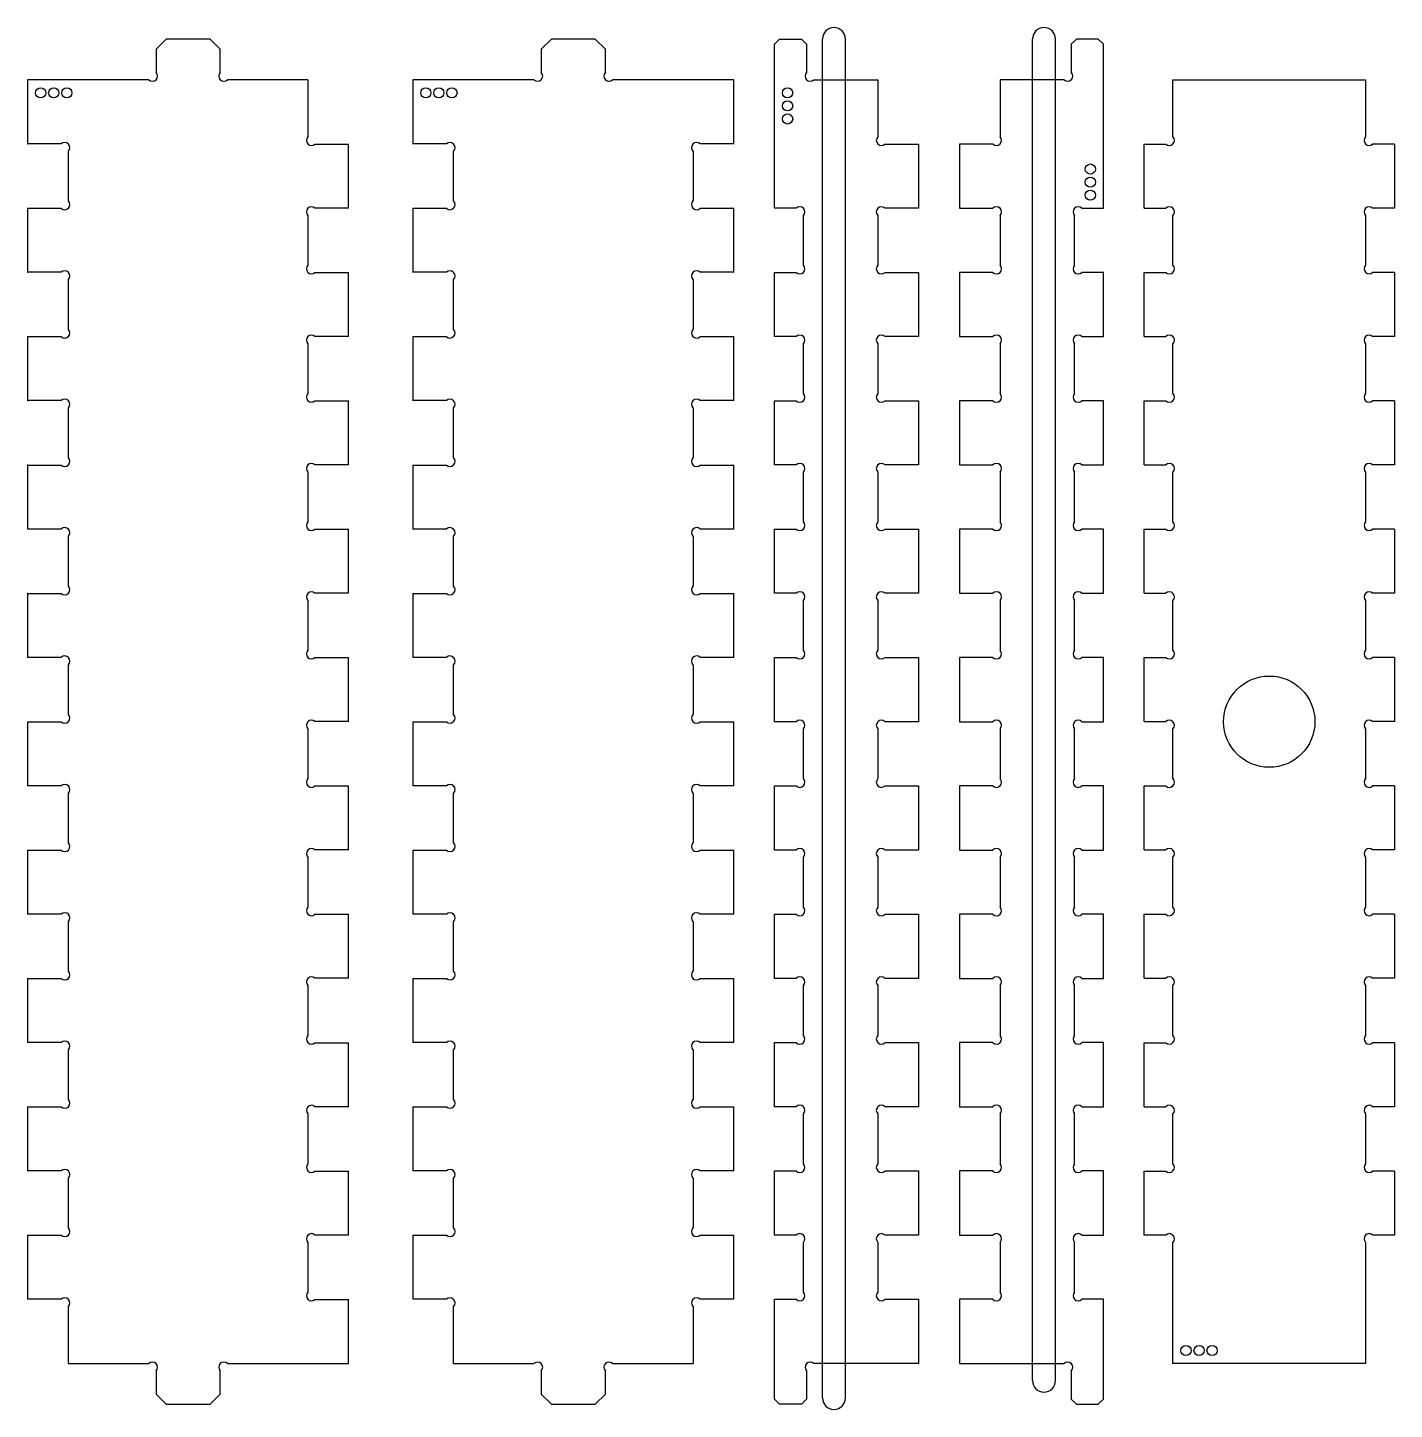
# Model space of a CAD drawing. Header units: inches. Extents: x 3.8 to 27, y 0.2 to 46.7.
# Drawn here: x 15.91 to 24.29, y 38.18 to 46.65 of the extents above; entities that cross this region are included whole.
import ezdxf

# ---------------------------------------------------------------- set-up
doc = ezdxf.new("R2010")
doc.units = ezdxf.units.IN
doc.header["$MEASUREMENT"] = 0

msp = doc.modelspace()

# ---------------------------------------------------------------- linework, layer by layer
at = {"color": 7, "linetype": 'Continuous', "lineweight": 25}
for p, q in [((16.7592, 46.5831), (16.6967, 46.5206)), ((17.0279, 46.5831), (16.7592, 46.5831)), ((17.0904, 46.5206), (17.0279, 46.5831)), ((19.1214, 46.5831), (19.0589, 46.5206)), ((19.3901, 46.5831), (19.1214, 46.5831)), ((19.4527, 46.5206), (19.3901, 46.5831)), ((20.5213, 46.5831), (20.4901, 46.5519)), ((20.4901, 45.5457), (20.4901, 46.5519)), ((20.5213, 46.5831), (20.6557, 46.5831)), ((20.6869, 46.5519), (20.6557, 46.5831)), ((20.6869, 46.5519), (20.6869, 46.3773)), ((22.3411, 46.5831), (22.3099, 46.5519)), ((22.3099, 46.5519), (22.3099, 46.3773)), ((22.4755, 46.5831), (22.3411, 46.5831)), ((22.5067, 46.5519), (22.4755, 46.5831)), ((22.5067, 45.5457), (22.5067, 46.5519)), ((16.6967, 46.5206), (16.6967, 46.3773)), ((17.0904, 46.3773), (17.0904, 46.5206)), ((19.0589, 46.5206), (19.0589, 46.3773)), ((19.4527, 46.3773), (19.4527, 46.5206)), ((15.9093, 46.3331), (15.9093, 45.9394)), ((16.6526, 46.3331), (15.9093, 46.3331)), ((17.6278, 46.3331), (17.1346, 46.3331)), ((17.6278, 46.3331), (17.6278, 45.9836)), ((18.2715, 46.3331), (18.2715, 45.9394)), ((19.0148, 46.3331), (18.2715, 46.3331)), ((20.2401, 46.3331), (19.4968, 46.3331)), ((20.2401, 45.9394), (20.2401, 46.3331)), ((20.7311, 46.3331), (21.1234, 46.3331)), ((21.1234, 46.3331), (21.1234, 45.9836)), ((21.8734, 46.3331), (21.8734, 45.9836)), ((22.2657, 46.3331), (21.8734, 46.3331)), ((22.9335, 46.3331), (24.1146, 46.3331)), ((22.9335, 45.9836), (22.9335, 46.3331)), ((24.1146, 46.3331), (24.1146, 45.9836)), ((15.9099, 45.9394), (15.9093, 45.9394)), ((16.1157, 45.9399), (15.9099, 45.9399)), ((15.9099, 45.9399), (15.9099, 45.9394)), ((17.6715, 45.9389), (17.8773, 45.9389)), ((17.8773, 45.9394), (17.8778, 45.9394)), ((17.8773, 45.9389), (17.8773, 45.9394)), ((17.8778, 45.5457), (17.8778, 45.9394)), ((18.2721, 45.9394), (18.2715, 45.9394)), ((18.2721, 45.9399), (18.2721, 45.9394)), ((18.4779, 45.9399), (18.2721, 45.9399)), ((20.2395, 45.9399), (20.0337, 45.9399)), ((20.2395, 45.9394), (20.2395, 45.9399)), ((20.2401, 45.9394), (20.2395, 45.9394)), ((21.1676, 45.9394), (21.3734, 45.9394)), ((21.3734, 45.9394), (21.3734, 45.5457)), ((21.6234, 45.9394), (21.6234, 45.5457)), ((21.8292, 45.9394), (21.6234, 45.9394)), ((22.7567, 45.5462), (22.7567, 45.9389)), ((22.7567, 45.9389), (22.8898, 45.9389)), ((24.2914, 45.9389), (24.1583, 45.9389)), ((24.2914, 45.9389), (24.2914, 45.5462)), ((16.1593, 45.5899), (16.1593, 45.8953)), ((18.5215, 45.5899), (18.5215, 45.8953)), ((19.9901, 45.8953), (19.9901, 45.5899)), ((15.9093, 45.5457), (15.9093, 45.152)), ((15.9093, 45.5457), (15.9099, 45.5457)), ((15.9099, 45.5457), (15.9099, 45.5452)), ((15.9099, 45.5452), (16.1157, 45.5452)), ((17.8773, 45.5462), (17.6715, 45.5462)), ((17.8773, 45.5457), (17.8773, 45.5462)), ((17.8778, 45.5457), (17.8773, 45.5457)), ((18.2715, 45.5457), (18.2715, 45.152)), ((18.2715, 45.5457), (18.2721, 45.5457)), ((18.2721, 45.5457), (18.2721, 45.5452)), ((18.2721, 45.5452), (18.4779, 45.5452)), ((20.0337, 45.5452), (20.2395, 45.5452)), ((20.2395, 45.5457), (20.2401, 45.5457)), ((20.2395, 45.5452), (20.2395, 45.5457)), ((20.2401, 45.152), (20.2401, 45.5457)), ((20.6226, 45.5457), (20.4901, 45.5457)), ((21.3734, 45.5457), (21.1676, 45.5457)), ((21.6234, 45.5457), (21.8292, 45.5457)), ((22.3741, 45.5457), (22.5067, 45.5457)), ((22.7567, 45.5462), (22.8898, 45.5462)), ((24.2914, 45.5462), (24.1583, 45.5462)), ((17.6278, 45.5015), (17.6278, 45.1962)), ((20.6668, 45.1962), (20.6668, 45.5016)), ((21.1234, 45.5016), (21.1234, 45.1962)), ((21.8734, 45.5016), (21.8734, 45.1962)), ((22.33, 45.1962), (22.33, 45.5016)), ((22.9335, 45.1962), (22.9335, 45.5016)), ((24.1146, 45.5016), (24.1146, 45.1962)), ((15.9099, 45.152), (15.9093, 45.152)), ((16.1157, 45.1525), (15.9099, 45.1525)), ((15.9099, 45.1525), (15.9099, 45.152)), ((16.1593, 44.8025), (16.1593, 45.1078)), ((17.6715, 45.1515), (17.8773, 45.1515)), ((17.8773, 45.1515), (17.8773, 45.152)), ((17.8773, 45.152), (17.8778, 45.152)), ((17.8778, 44.7583), (17.8778, 45.152)), ((18.2721, 45.152), (18.2715, 45.152)), ((18.2721, 45.1525), (18.2721, 45.152)), ((18.4779, 45.1525), (18.2721, 45.1525)), ((18.5215, 44.8025), (18.5215, 45.1078)), ((19.9901, 45.1078), (19.9901, 44.8025)), ((20.2395, 45.1525), (20.0337, 45.1525)), ((20.2395, 45.152), (20.2395, 45.1525)), ((20.2401, 45.152), (20.2395, 45.152)), ((20.4901, 45.152), (20.6226, 45.152)), ((20.4901, 44.7583), (20.4901, 45.152)), ((21.1676, 45.152), (21.3734, 45.152)), ((21.3734, 45.152), (21.3734, 44.7583)), ((21.6234, 45.152), (21.6234, 44.7583)), ((21.8292, 45.152), (21.6234, 45.152)), ((22.5067, 45.152), (22.3741, 45.152)), ((22.5067, 44.7583), (22.5067, 45.152)), ((22.7567, 44.7588), (22.7567, 45.1515)), ((22.7567, 45.1515), (22.8898, 45.1515)), ((24.2914, 45.1515), (24.1583, 45.1515)), ((24.2914, 45.1515), (24.2914, 44.7588)), ((15.9093, 44.7583), (15.9099, 44.7583)), ((15.9093, 44.7583), (15.9093, 44.3646)), ((15.9099, 44.7583), (15.9099, 44.7578)), ((15.9099, 44.7578), (16.1157, 44.7578)), ((17.8773, 44.7588), (17.6715, 44.7588)), ((17.8773, 44.7583), (17.8773, 44.7588)), ((17.8778, 44.7583), (17.8773, 44.7583)), ((18.2715, 44.7583), (18.2721, 44.7583)), ((18.2715, 44.7583), (18.2715, 44.3646)), ((18.2721, 44.7583), (18.2721, 44.7578)), ((18.2721, 44.7578), (18.4779, 44.7578)), ((20.0337, 44.7578), (20.2395, 44.7578)), ((20.2395, 44.7583), (20.2401, 44.7583)), ((20.2395, 44.7578), (20.2395, 44.7583)), ((20.2401, 44.3646), (20.2401, 44.7583)), ((20.6226, 44.7583), (20.4901, 44.7583)), ((21.3734, 44.7583), (21.1676, 44.7583)), ((21.6234, 44.7583), (21.8292, 44.7583)), ((22.3741, 44.7583), (22.5067, 44.7583)), ((22.7567, 44.7588), (22.8898, 44.7588)), ((24.2914, 44.7588), (24.1583, 44.7588)), ((17.6278, 44.7141), (17.6278, 44.4088)), ((20.6668, 44.4088), (20.6668, 44.7141)), ((21.1234, 44.7141), (21.1234, 44.4088)), ((21.8734, 44.7141), (21.8734, 44.4088)), ((22.33, 44.4088), (22.33, 44.7141)), ((22.9335, 44.4088), (22.9335, 44.7141)), ((24.1146, 44.7141), (24.1146, 44.4088)), ((15.9099, 44.3646), (15.9093, 44.3646)), ((16.1157, 44.3651), (15.9099, 44.3651)), ((15.9099, 44.3651), (15.9099, 44.3646)), ((17.6715, 44.3641), (17.8773, 44.3641)), ((17.8773, 44.3646), (17.8778, 44.3646)), ((17.8773, 44.3641), (17.8773, 44.3646)), ((17.8778, 43.9709), (17.8778, 44.3646)), ((18.2721, 44.3646), (18.2715, 44.3646)), ((18.4779, 44.3651), (18.2721, 44.3651)), ((18.2721, 44.3651), (18.2721, 44.3646)), ((20.2395, 44.3651), (20.0337, 44.3651)), ((20.2395, 44.3646), (20.2395, 44.3651)), ((20.2401, 44.3646), (20.2395, 44.3646)), ((20.4901, 44.3646), (20.6226, 44.3646)), ((20.4901, 43.9709), (20.4901, 44.3646)), ((21.1676, 44.3646), (21.3734, 44.3646)), ((21.3734, 44.3646), (21.3734, 43.9709)), ((21.6234, 44.3646), (21.6234, 43.9709)), ((21.8292, 44.3646), (21.6234, 44.3646)), ((22.5067, 44.3646), (22.3741, 44.3646)), ((22.5067, 43.9709), (22.5067, 44.3646)), ((22.7567, 43.9714), (22.7567, 44.3641)), ((22.7567, 44.3641), (22.8898, 44.3641)), ((24.2914, 44.3641), (24.1583, 44.3641)), ((24.2914, 44.3641), (24.2914, 43.9714)), ((16.1593, 44.0151), (16.1593, 44.3204)), ((18.5215, 44.0151), (18.5215, 44.3204)), ((19.9901, 44.3204), (19.9901, 44.0151)), ((15.9093, 43.9709), (15.9093, 43.5772)), ((15.9093, 43.9709), (15.9099, 43.9709)), ((15.9099, 43.9709), (15.9099, 43.9704)), ((15.9099, 43.9704), (16.1157, 43.9704)), ((17.6278, 43.9267), (17.6278, 43.6214)), ((17.8773, 43.9714), (17.6715, 43.9714)), ((17.8773, 43.9709), (17.8773, 43.9714)), ((17.8778, 43.9709), (17.8773, 43.9709)), ((18.2715, 43.9709), (18.2715, 43.5772)), ((18.2715, 43.9709), (18.2721, 43.9709)), ((18.2721, 43.9709), (18.2721, 43.9704)), ((18.2721, 43.9704), (18.4779, 43.9704)), ((20.0337, 43.9704), (20.2395, 43.9704)), ((20.2395, 43.9709), (20.2401, 43.9709)), ((20.2395, 43.9704), (20.2395, 43.9709)), ((20.2401, 43.5772), (20.2401, 43.9709)), ((20.6226, 43.9709), (20.4901, 43.9709)), ((20.6668, 43.6214), (20.6668, 43.9267)), ((21.1234, 43.9267), (21.1234, 43.6214)), ((21.3734, 43.9709), (21.1676, 43.9709)), ((21.6234, 43.9709), (21.8292, 43.9709)), ((21.8734, 43.9267), (21.8734, 43.6214)), ((22.33, 43.6214), (22.33, 43.9267)), ((22.3741, 43.9709), (22.5067, 43.9709)), ((22.7567, 43.9714), (22.8898, 43.9714)), ((22.9335, 43.6214), (22.9335, 43.9267)), ((24.1146, 43.9267), (24.1146, 43.6214)), ((24.2914, 43.9714), (24.1583, 43.9714)), ((15.9099, 43.5772), (15.9093, 43.5772)), ((16.1157, 43.5777), (15.9099, 43.5777)), ((15.9099, 43.5777), (15.9099, 43.5772)), ((17.6715, 43.5767), (17.8773, 43.5767)), ((17.8773, 43.5767), (17.8773, 43.5772)), ((17.8773, 43.5772), (17.8778, 43.5772)), ((17.8778, 43.1835), (17.8778, 43.5772)), ((18.2721, 43.5772), (18.2715, 43.5772)), ((18.4779, 43.5777), (18.2721, 43.5777)), ((18.2721, 43.5777), (18.2721, 43.5772)), ((20.2395, 43.5777), (20.0337, 43.5777)), ((20.2395, 43.5772), (20.2395, 43.5777)), ((20.2401, 43.5772), (20.2395, 43.5772)), ((20.4901, 43.5772), (20.6226, 43.5772)), ((20.4901, 43.1835), (20.4901, 43.5772)), ((21.1676, 43.5772), (21.3734, 43.5772)), ((21.3734, 43.5772), (21.3734, 43.1835)), ((21.8292, 43.5772), (21.6234, 43.5772)), ((21.6234, 43.5772), (21.6234, 43.1835)), ((22.5067, 43.5772), (22.3741, 43.5772)), ((22.5067, 43.1835), (22.5067, 43.5772)), ((22.7567, 43.184), (22.7567, 43.5767)), ((22.7567, 43.5767), (22.8898, 43.5767)), ((24.2914, 43.5767), (24.1583, 43.5767)), ((24.2914, 43.5767), (24.2914, 43.184)), ((16.1593, 43.2277), (16.1593, 43.533)), ((18.5215, 43.2277), (18.5215, 43.533)), ((19.9901, 43.533), (19.9901, 43.2277)), ((15.9093, 43.1835), (15.9093, 42.7898)), ((15.9093, 43.1835), (15.9099, 43.1835)), ((15.9099, 43.1835), (15.9099, 43.183)), ((15.9099, 43.183), (16.1157, 43.183)), ((17.8773, 43.184), (17.6715, 43.184)), ((17.8773, 43.1835), (17.8773, 43.184)), ((17.8778, 43.1835), (17.8773, 43.1835)), ((18.2715, 43.1835), (18.2715, 42.7898)), ((18.2715, 43.1835), (18.2721, 43.1835)), ((18.2721, 43.1835), (18.2721, 43.183)), ((18.2721, 43.183), (18.4779, 43.183)), ((20.0337, 43.183), (20.2395, 43.183)), ((20.2395, 43.1835), (20.2401, 43.1835)), ((20.2395, 43.183), (20.2395, 43.1835)), ((20.2401, 42.7898), (20.2401, 43.1835)), ((20.6226, 43.1835), (20.4901, 43.1835)), ((21.3734, 43.1835), (21.1676, 43.1835)), ((21.6234, 43.1835), (21.8292, 43.1835)), ((22.3741, 43.1835), (22.5067, 43.1835)), ((22.7567, 43.184), (22.8898, 43.184)), ((24.2914, 43.184), (24.1583, 43.184)), ((17.6278, 43.1393), (17.6278, 42.834)), ((20.6668, 42.834), (20.6668, 43.1393)), ((21.1234, 43.1393), (21.1234, 42.834)), ((21.8734, 43.1393), (21.8734, 42.834)), ((22.33, 42.834), (22.33, 43.1393)), ((22.9335, 42.834), (22.9335, 43.1393)), ((24.1146, 43.1393), (24.1146, 42.834)), ((15.9099, 42.7898), (15.9093, 42.7898)), ((16.1157, 42.7903), (15.9099, 42.7903)), ((15.9099, 42.7903), (15.9099, 42.7898)), ((16.1593, 42.4403), (16.1593, 42.7456)), ((17.6715, 42.7893), (17.8773, 42.7893)), ((17.8773, 42.7893), (17.8773, 42.7898)), ((17.8773, 42.7898), (17.8778, 42.7898)), ((17.8778, 42.3961), (17.8778, 42.7898)), ((18.2721, 42.7898), (18.2715, 42.7898)), ((18.2721, 42.7903), (18.2721, 42.7898)), ((18.4779, 42.7903), (18.2721, 42.7903)), ((18.5215, 42.4403), (18.5215, 42.7456)), ((19.9901, 42.7456), (19.9901, 42.4403)), ((20.2395, 42.7903), (20.0337, 42.7903)), ((20.2395, 42.7898), (20.2395, 42.7903)), ((20.2401, 42.7898), (20.2395, 42.7898)), ((20.4901, 42.3961), (20.4901, 42.7898)), ((20.4901, 42.7898), (20.6226, 42.7898)), ((21.1676, 42.7898), (21.3734, 42.7898)), ((21.3734, 42.7898), (21.3734, 42.3961)), ((21.6234, 42.7898), (21.6234, 42.3961)), ((21.8292, 42.7898), (21.6234, 42.7898)), ((22.5067, 42.7898), (22.3741, 42.7898)), ((22.5067, 42.3961), (22.5067, 42.7898)), ((22.7567, 42.3966), (22.7567, 42.7893)), ((22.7567, 42.7893), (22.8898, 42.7893)), ((24.2914, 42.7893), (24.1583, 42.7893)), ((24.2914, 42.7893), (24.2914, 42.3966)), ((15.9093, 42.3961), (15.9099, 42.3961)), ((15.9093, 42.3961), (15.9093, 42.0024)), ((15.9099, 42.3961), (15.9099, 42.3956)), ((15.9099, 42.3956), (16.1157, 42.3956)), ((17.8773, 42.3966), (17.6715, 42.3966)), ((17.8773, 42.3961), (17.8773, 42.3966)), ((17.8778, 42.3961), (17.8773, 42.3961)), ((18.2715, 42.3961), (18.2721, 42.3961)), ((18.2715, 42.3961), (18.2715, 42.0024)), ((18.2721, 42.3961), (18.2721, 42.3956)), ((18.2721, 42.3956), (18.4779, 42.3956)), ((20.0337, 42.3956), (20.2395, 42.3956)), ((20.2395, 42.3961), (20.2401, 42.3961)), ((20.2395, 42.3956), (20.2395, 42.3961)), ((20.2401, 42.0024), (20.2401, 42.3961)), ((20.6226, 42.3961), (20.4901, 42.3961)), ((21.3734, 42.3961), (21.1676, 42.3961)), ((21.6234, 42.3961), (21.8292, 42.3961)), ((22.3741, 42.3961), (22.5067, 42.3961)), ((22.7567, 42.3966), (22.8898, 42.3966)), ((24.2914, 42.3966), (24.1583, 42.3966)), ((17.6278, 42.3519), (17.6278, 42.0466)), ((20.6668, 42.0466), (20.6668, 42.3519)), ((21.1234, 42.3519), (21.1234, 42.0466)), ((21.8734, 42.3519), (21.8734, 42.0466)), ((22.33, 42.0466), (22.33, 42.3519)), ((22.9335, 42.0466), (22.9335, 42.3519)), ((24.1146, 42.3519), (24.1146, 42.0466)), ((15.9099, 42.0024), (15.9093, 42.0024)), ((15.9099, 42.0029), (15.9099, 42.0024)), ((16.1157, 42.0029), (15.9099, 42.0029)), ((16.1593, 41.6529), (16.1593, 41.9582)), ((17.6715, 42.0019), (17.8773, 42.0019)), ((17.8773, 42.0024), (17.8778, 42.0024)), ((17.8773, 42.0019), (17.8773, 42.0024)), ((17.8778, 41.6087), (17.8778, 42.0024)), ((18.2721, 42.0024), (18.2715, 42.0024)), ((18.4779, 42.0029), (18.2721, 42.0029)), ((18.2721, 42.0029), (18.2721, 42.0024)), ((18.5215, 41.6529), (18.5215, 41.9582)), ((19.9901, 41.9582), (19.9901, 41.6529)), ((20.2395, 42.0029), (20.0337, 42.0029)), ((20.2395, 42.0024), (20.2395, 42.0029)), ((20.2401, 42.0024), (20.2395, 42.0024)), ((20.4901, 41.6087), (20.4901, 42.0024)), ((20.4901, 42.0024), (20.6226, 42.0024)), ((21.1676, 42.0024), (21.3734, 42.0024)), ((21.3734, 42.0024), (21.3734, 41.6087)), ((21.6234, 42.0024), (21.6234, 41.6087)), ((21.8292, 42.0024), (21.6234, 42.0024)), ((22.5067, 42.0024), (22.3741, 42.0024)), ((22.5067, 41.6087), (22.5067, 42.0024)), ((22.7567, 41.6092), (22.7567, 42.0019)), ((22.7567, 42.0019), (22.8898, 42.0019)), ((24.2914, 42.0019), (24.1583, 42.0019)), ((24.2914, 42.0019), (24.2914, 41.6092)), ((15.9093, 41.6087), (15.9099, 41.6087)), ((15.9093, 41.6087), (15.9093, 41.215)), ((15.9099, 41.6087), (15.9099, 41.6082)), ((15.9099, 41.6082), (16.1157, 41.6082)), ((17.6278, 41.5645), (17.6278, 41.2592)), ((17.8773, 41.6092), (17.6715, 41.6092)), ((17.8773, 41.6087), (17.8773, 41.6092)), ((17.8778, 41.6087), (17.8773, 41.6087)), ((18.2715, 41.6087), (18.2721, 41.6087)), ((18.2715, 41.6087), (18.2715, 41.215)), ((18.2721, 41.6087), (18.2721, 41.6082)), ((18.2721, 41.6082), (18.4779, 41.6082)), ((20.0337, 41.6082), (20.2395, 41.6082)), ((20.2395, 41.6087), (20.2401, 41.6087)), ((20.2395, 41.6082), (20.2395, 41.6087)), ((20.2401, 41.215), (20.2401, 41.6087)), ((20.6226, 41.6087), (20.4901, 41.6087)), ((20.6668, 41.2592), (20.6668, 41.5645)), ((21.1234, 41.5645), (21.1234, 41.2592)), ((21.3734, 41.6087), (21.1676, 41.6087)), ((21.6234, 41.6087), (21.8292, 41.6087)), ((21.8734, 41.5645), (21.8734, 41.2592)), ((22.33, 41.2592), (22.33, 41.5645)), ((22.3741, 41.6087), (22.5067, 41.6087)), ((22.7567, 41.6092), (22.8898, 41.6092)), ((22.9335, 41.2592), (22.9335, 41.5645)), ((24.1146, 41.5645), (24.1146, 41.2592)), ((24.2914, 41.6092), (24.1583, 41.6092)), ((15.9099, 41.215), (15.9093, 41.215)), ((16.1157, 41.2155), (15.9099, 41.2155)), ((15.9099, 41.2155), (15.9099, 41.215)), ((17.6715, 41.2145), (17.8773, 41.2145)), ((17.8773, 41.215), (17.8778, 41.215)), ((17.8773, 41.2145), (17.8773, 41.215)), ((17.8778, 40.8213), (17.8778, 41.215)), ((18.2721, 41.215), (18.2715, 41.215)), ((18.2721, 41.2155), (18.2721, 41.215)), ((18.4779, 41.2155), (18.2721, 41.2155)), ((20.2395, 41.2155), (20.0337, 41.2155)), ((20.2395, 41.215), (20.2395, 41.2155)), ((20.2401, 41.215), (20.2395, 41.215)), ((20.4901, 40.8213), (20.4901, 41.215)), ((20.4901, 41.215), (20.6226, 41.215)), ((21.1676, 41.215), (21.3734, 41.215)), ((21.3734, 41.215), (21.3734, 40.8213)), ((21.6234, 41.215), (21.6234, 40.8213)), ((21.8292, 41.215), (21.6234, 41.215)), ((22.5067, 41.215), (22.3741, 41.215)), ((22.5067, 40.8213), (22.5067, 41.215)), ((22.7567, 40.8218), (22.7567, 41.2145)), ((22.7567, 41.2145), (22.8898, 41.2145)), ((24.2914, 41.2145), (24.1583, 41.2145)), ((24.2914, 41.2145), (24.2914, 40.8218)), ((16.1593, 40.8655), (16.1593, 41.1708)), ((18.5215, 40.8655), (18.5215, 41.1708)), ((19.9901, 41.1708), (19.9901, 40.8655)), ((15.9093, 40.8213), (15.9099, 40.8213)), ((15.9093, 40.8213), (15.9093, 40.4276)), ((15.9099, 40.8213), (15.9099, 40.8208)), ((15.9099, 40.8208), (16.1157, 40.8208)), ((17.6278, 40.7771), (17.6278, 40.4718)), ((17.8773, 40.8218), (17.6715, 40.8218)), ((17.8773, 40.8213), (17.8773, 40.8218)), ((17.8778, 40.8213), (17.8773, 40.8213)), ((18.2715, 40.8213), (18.2721, 40.8213)), ((18.2715, 40.8213), (18.2715, 40.4276)), ((18.2721, 40.8213), (18.2721, 40.8208)), ((18.2721, 40.8208), (18.4779, 40.8208)), ((20.0337, 40.8208), (20.2395, 40.8208)), ((20.2395, 40.8213), (20.2401, 40.8213)), ((20.2395, 40.8208), (20.2395, 40.8213)), ((20.2401, 40.4276), (20.2401, 40.8213)), ((20.6226, 40.8213), (20.4901, 40.8213)), ((20.6668, 40.4718), (20.6668, 40.7771)), ((21.1234, 40.7771), (21.1234, 40.4718)), ((21.3734, 40.8213), (21.1676, 40.8213)), ((21.6234, 40.8213), (21.8292, 40.8213)), ((21.8734, 40.7771), (21.8734, 40.4718)), ((22.33, 40.4718), (22.33, 40.7771)), ((22.3741, 40.8213), (22.5067, 40.8213)), ((22.7567, 40.8218), (22.8898, 40.8218)), ((22.9335, 40.4718), (22.9335, 40.7771)), ((24.1146, 40.7771), (24.1146, 40.4718)), ((24.2914, 40.8218), (24.1583, 40.8218)), ((15.9099, 40.4276), (15.9093, 40.4276)), ((16.1157, 40.4281), (15.9099, 40.4281)), ((15.9099, 40.4281), (15.9099, 40.4276)), ((17.8773, 40.4276), (17.8778, 40.4276)), ((17.8773, 40.4271), (17.8773, 40.4276)), ((17.8778, 40.0339), (17.8778, 40.4276)), ((18.2721, 40.4276), (18.2715, 40.4276)), ((18.2721, 40.4281), (18.2721, 40.4276)), ((18.4779, 40.4281), (18.2721, 40.4281)), ((20.2395, 40.4281), (20.0337, 40.4281)), ((20.2395, 40.4276), (20.2395, 40.4281)), ((20.2401, 40.4276), (20.2395, 40.4276)), ((20.4901, 40.4276), (20.6226, 40.4276)), ((20.4901, 40.0339), (20.4901, 40.4276)), ((21.1676, 40.4276), (21.3734, 40.4276)), ((21.3734, 40.4276), (21.3734, 40.0339)), ((21.8292, 40.4276), (21.6234, 40.4276)), ((21.6234, 40.4276), (21.6234, 40.0339)), ((22.5067, 40.4276), (22.3741, 40.4276)), ((22.5067, 40.0339), (22.5067, 40.4276)), ((16.1593, 40.0781), (16.1593, 40.3834)), ((17.6715, 40.4271), (17.8773, 40.4271)), ((18.5215, 40.0781), (18.5215, 40.3834)), ((19.9901, 40.3834), (19.9901, 40.0781)), ((22.7567, 40.0344), (22.7567, 40.4271)), ((22.7567, 40.4271), (22.8898, 40.4271)), ((24.2914, 40.4271), (24.1583, 40.4271)), ((24.2914, 40.4271), (24.2914, 40.0344)), ((15.9093, 40.0339), (15.9099, 40.0339)), ((15.9093, 40.0339), (15.9093, 39.6402)), ((15.9099, 40.0339), (15.9099, 40.0334)), ((15.9099, 40.0334), (16.1157, 40.0334)), ((17.8773, 40.0344), (17.6715, 40.0344)), ((17.8773, 40.0339), (17.8773, 40.0344)), ((17.8778, 40.0339), (17.8773, 40.0339)), ((18.2715, 40.0339), (18.2721, 40.0339)), ((18.2715, 40.0339), (18.2715, 39.6402)), ((18.2721, 40.0339), (18.2721, 40.0334)), ((18.2721, 40.0334), (18.4779, 40.0334)), ((20.0337, 40.0334), (20.2395, 40.0334)), ((20.2395, 40.0339), (20.2401, 40.0339)), ((20.2395, 40.0334), (20.2395, 40.0339)), ((20.2401, 39.6402), (20.2401, 40.0339)), ((20.6226, 40.0339), (20.4901, 40.0339)), ((21.3734, 40.0339), (21.1676, 40.0339)), ((21.6234, 40.0339), (21.8292, 40.0339)), ((22.3741, 40.0339), (22.5067, 40.0339)), ((22.7567, 40.0344), (22.8898, 40.0344)), ((24.2914, 40.0344), (24.1583, 40.0344)), ((17.6278, 39.9897), (17.6278, 39.6844)), ((20.6668, 39.6844), (20.6668, 39.9897)), ((21.1234, 39.9897), (21.1234, 39.6844)), ((21.8734, 39.9897), (21.8734, 39.6844)), ((22.33, 39.6844), (22.33, 39.9897)), ((22.9335, 39.6844), (22.9335, 39.9897)), ((24.1146, 39.9897), (24.1146, 39.6844)), ((15.9099, 39.6402), (15.9093, 39.6402)), ((16.1157, 39.6407), (15.9099, 39.6407)), ((15.9099, 39.6407), (15.9099, 39.6402)), ((16.1593, 39.2907), (16.1593, 39.596)), ((17.6715, 39.6397), (17.8773, 39.6397)), ((17.8773, 39.6402), (17.8778, 39.6402)), ((17.8773, 39.6397), (17.8773, 39.6402)), ((17.8778, 39.2465), (17.8778, 39.6402)), ((18.2721, 39.6402), (18.2715, 39.6402)), ((18.2721, 39.6407), (18.2721, 39.6402)), ((18.4779, 39.6407), (18.2721, 39.6407)), ((18.5215, 39.2907), (18.5215, 39.596)), ((19.9901, 39.596), (19.9901, 39.2907)), ((20.2395, 39.6407), (20.0337, 39.6407)), ((20.2395, 39.6402), (20.2395, 39.6407)), ((20.2401, 39.6402), (20.2395, 39.6402)), ((20.4901, 39.2465), (20.4901, 39.6402)), ((20.4901, 39.6402), (20.6226, 39.6402)), ((21.1676, 39.6402), (21.3734, 39.6402)), ((21.3734, 39.6402), (21.3734, 39.2465)), ((21.6234, 39.6402), (21.6234, 39.2465)), ((21.8292, 39.6402), (21.6234, 39.6402)), ((22.5067, 39.6402), (22.3741, 39.6402)), ((22.5067, 39.2465), (22.5067, 39.6402)), ((22.7567, 39.2465), (22.7567, 39.6397)), ((22.7567, 39.6397), (22.8898, 39.6397)), ((24.2914, 39.6397), (24.1583, 39.6397)), ((24.2914, 39.6397), (24.2914, 39.2465)), ((15.9093, 39.2465), (15.9099, 39.2465)), ((15.9093, 39.2465), (15.9093, 38.8528)), ((15.9099, 39.2465), (15.9099, 39.246)), ((15.9099, 39.246), (16.1157, 39.246)), ((17.8773, 39.247), (17.6715, 39.247)), ((17.8773, 39.2465), (17.8773, 39.247)), ((17.8778, 39.2465), (17.8773, 39.2465)), ((18.2715, 39.2465), (18.2721, 39.2465)), ((18.2715, 39.2465), (18.2715, 38.8528)), ((18.2721, 39.2465), (18.2721, 39.246)), ((18.2721, 39.246), (18.4779, 39.246)), ((20.0337, 39.246), (20.2395, 39.246)), ((20.2395, 39.246), (20.2395, 39.2465)), ((20.2395, 39.2465), (20.2401, 39.2465)), ((20.2401, 38.8528), (20.2401, 39.2465)), ((20.6226, 39.2465), (20.4901, 39.2465)), ((21.3734, 39.2465), (21.1676, 39.2465)), ((21.6234, 39.2465), (21.8292, 39.2465)), ((22.3741, 39.2465), (22.5067, 39.2465)), ((22.8893, 39.2465), (22.7567, 39.2465)), ((24.2914, 39.2465), (24.1588, 39.2465)), ((17.6278, 39.2023), (17.6278, 38.897)), ((20.6668, 38.897), (20.6668, 39.2023)), ((21.1234, 39.2023), (21.1234, 38.897)), ((21.8734, 39.2023), (21.8734, 38.897)), ((22.33, 38.897), (22.33, 39.2023)), ((22.9335, 38.4591), (22.9335, 39.2023)), ((24.1146, 39.2023), (24.1146, 38.4591)), ((15.9099, 38.8528), (15.9093, 38.8528)), ((16.1157, 38.8533), (15.9099, 38.8533)), ((15.9099, 38.8533), (15.9099, 38.8528)), ((17.6715, 38.8523), (17.8773, 38.8523)), ((17.8773, 38.8528), (17.8778, 38.8528)), ((17.8773, 38.8523), (17.8773, 38.8528)), ((17.8778, 38.4591), (17.8778, 38.8528)), ((18.2721, 38.8528), (18.2715, 38.8528)), ((18.2721, 38.8533), (18.2721, 38.8528)), ((18.4779, 38.8533), (18.2721, 38.8533)), ((20.2395, 38.8533), (20.0337, 38.8533)), ((20.2395, 38.8528), (20.2395, 38.8533)), ((20.2401, 38.8528), (20.2395, 38.8528)), ((20.4901, 38.2404), (20.4901, 38.8528)), ((20.4901, 38.8528), (20.6226, 38.8528)), ((21.1676, 38.8528), (21.3734, 38.8528)), ((21.3734, 38.8528), (21.3734, 38.4591)), ((21.6234, 38.8528), (21.6234, 38.4591)), ((21.8292, 38.8528), (21.6234, 38.8528)), ((22.5067, 38.8528), (22.3741, 38.8528)), ((22.5067, 38.2404), (22.5067, 38.8528)), ((16.1593, 38.4591), (16.1593, 38.8086)), ((18.5215, 38.4591), (18.5215, 38.8086)), ((19.9901, 38.8086), (19.9901, 38.4591)), ((16.1593, 38.4591), (16.6526, 38.4591)), ((16.6967, 38.4149), (16.6967, 38.2716)), ((17.0904, 38.2716), (17.0904, 38.4149)), ((17.1346, 38.4591), (17.8778, 38.4591)), ((18.5215, 38.4591), (19.0148, 38.4591)), ((19.0589, 38.4149), (19.0589, 38.2716)), ((19.4527, 38.2716), (19.4527, 38.4149)), ((19.4968, 38.4591), (19.9901, 38.4591)), ((20.6869, 38.4149), (20.6869, 38.2404)), ((21.3734, 38.4591), (20.7311, 38.4591)), ((21.6234, 38.4591), (22.2657, 38.4591)), ((22.3099, 38.4149), (22.3099, 38.2404)), ((24.1146, 38.4591), (22.9335, 38.4591)), ((16.6967, 38.2716), (16.7592, 38.2091)), ((17.0279, 38.2091), (17.0904, 38.2716)), ((19.0589, 38.2716), (19.1214, 38.2091)), ((19.3901, 38.2091), (19.4527, 38.2716)), ((20.4901, 38.2404), (20.5213, 38.2091)), ((20.6557, 38.2091), (20.6869, 38.2404)), ((22.3099, 38.2404), (22.3411, 38.2091)), ((22.4755, 38.2091), (22.5067, 38.2404)), ((16.7592, 38.2091), (17.0279, 38.2091)), ((19.1214, 38.2091), (19.3901, 38.2091)), ((20.6557, 38.2091), (20.5213, 38.2091)), ((22.3411, 38.2091), (22.4755, 38.2091))]:
    msp.add_line(p, q, dxfattribs=at)
at = {"color": 7, "linetype": 'Continuous'}
for p, q in [((20.7842, 38.2479), (20.7842, 46.5831)), ((20.9243, 38.2479), (20.9243, 46.5831)), ((22.0724, 38.354), (22.0724, 46.5831)), ((22.2125, 38.354), (22.2125, 46.5831))]:
    msp.add_line(p, q, dxfattribs=at)
at = {"color": 7, "linetype": 'Continuous', "lineweight": 25}
for centre, radius in [((15.9893, 46.2531), 0.0313), ((16.0693, 46.2531), 0.0312), ((16.1493, 46.2531), 0.0312), ((18.3515, 46.2531), 0.0313), ((18.4315, 46.2531), 0.0312), ((18.5115, 46.2531), 0.0312), ((20.5701, 46.2531), 0.0312), ((20.5701, 46.1731), 0.0312), ((20.5701, 46.0931), 0.0312), ((22.4267, 45.7857), 0.0312), ((22.4267, 45.7057), 0.0312), ((22.4267, 45.6257), 0.0312), ((23.5241, 42.3961), 0.28), ((23.0135, 38.5391), 0.0312), ((23.0935, 38.5391), 0.0312), ((23.1735, 38.5391), 0.0312)]:
    msp.add_circle(centre, radius, dxfattribs=at)
at = {"color": 7, "linetype": 'Continuous'}
for centre, start, end in [((20.8543, 46.5831), 0, 180), ((22.1424, 46.5831), 0, 180), ((22.1424, 38.354), 180, 0), ((20.8543, 38.2479), 180, 0)]:
    msp.add_arc(centre, 0.07, start, end, dxfattribs=at)
at = {"color": 7, "linetype": 'Continuous', "lineweight": 25}
for centre, radius, start, end in [((16.6746, 46.3552), 0.0313, 225, 45), ((17.1125, 46.3552), 0.0313, 135, 315), ((19.0369, 46.3552), 0.0313, 225, 45), ((19.4747, 46.3552), 0.0313, 135, 315), ((20.709, 46.3552), 0.0312, 135, 315), ((22.2878, 46.3552), 0.0312, 225, 45), ((16.1372, 45.9173), 0.0313, 315, 133.68842), ((17.6499, 45.9615), 0.0313, 135, 313.68842), ((18.4995, 45.9173), 0.0313, 315, 133.68842), ((20.0121, 45.9173), 0.0313, 46.31158, 225), ((21.1455, 45.9615), 0.0312, 135, 315), ((21.8513, 45.9615), 0.0312, 225, 45), ((22.9114, 45.9615), 0.0312, 226.31158, 45), ((24.1367, 45.9615), 0.0313, 135, 313.68842), ((16.1372, 45.5678), 0.0313, 226.31158, 45), ((17.6499, 45.5236), 0.0313, 46.31158, 225), ((18.4995, 45.5678), 0.0313, 226.31158, 45), ((20.0121, 45.5678), 0.0313, 135, 313.68842), ((20.6447, 45.5236), 0.0312, 315, 135), ((21.1455, 45.5236), 0.0312, 45, 225), ((21.8513, 45.5236), 0.0312, 315, 135), ((22.352, 45.5236), 0.0312, 45, 225), ((22.9114, 45.5236), 0.0313, 315, 133.68842), ((24.1367, 45.5236), 0.0313, 46.31158, 225), ((17.6499, 45.1741), 0.0313, 135, 313.68842), ((20.6447, 45.1741), 0.0312, 225, 45), ((21.1455, 45.1741), 0.0312, 135, 315), ((21.8513, 45.1741), 0.0312, 225, 45), ((22.352, 45.1741), 0.0312, 135, 315), ((22.9114, 45.1741), 0.0313, 226.31158, 45), ((24.1367, 45.1741), 0.0312, 135, 313.68842), ((16.1372, 45.1299), 0.0313, 315, 133.68842), ((18.4995, 45.1299), 0.0313, 315, 133.68842), ((20.0121, 45.1299), 0.0313, 46.31158, 225), ((16.1372, 44.7804), 0.0313, 226.31158, 45), ((17.6499, 44.7362), 0.0313, 46.31158, 225), ((18.4995, 44.7804), 0.0313, 226.31158, 45), ((20.0121, 44.7804), 0.0313, 135, 313.68842), ((20.6447, 44.7362), 0.0312, 315, 135), ((21.1455, 44.7362), 0.0312, 45, 225), ((21.8513, 44.7362), 0.0312, 315, 135), ((22.352, 44.7362), 0.0312, 45, 225), ((22.9114, 44.7362), 0.0312, 315, 133.68842), ((24.1367, 44.7362), 0.0313, 46.31158, 225), ((16.1372, 44.3425), 0.0313, 315, 133.68842), ((17.6499, 44.3867), 0.0313, 135, 313.68842), ((18.4995, 44.3425), 0.0313, 315, 133.68842), ((20.0121, 44.3425), 0.0313, 46.31158, 225), ((20.6447, 44.3867), 0.0313, 225, 45), ((21.1455, 44.3867), 0.0312, 135, 315), ((21.8513, 44.3867), 0.0312, 225, 45), ((22.352, 44.3867), 0.0313, 135, 315), ((22.9114, 44.3867), 0.0313, 226.31158, 45), ((24.1367, 44.3867), 0.0313, 135, 313.68842), ((16.1372, 43.993), 0.0313, 226.31158, 45), ((18.4995, 43.993), 0.0313, 226.31158, 45), ((20.0121, 43.993), 0.0313, 135, 313.68842), ((17.6499, 43.9488), 0.0313, 46.31158, 225), ((20.6447, 43.9488), 0.0312, 315, 135), ((21.1455, 43.9488), 0.0312, 45, 225), ((21.8513, 43.9488), 0.0312, 315, 135), ((22.352, 43.9488), 0.0312, 45, 225), ((22.9114, 43.9488), 0.0312, 315, 133.68842), ((24.1367, 43.9488), 0.0313, 46.31158, 225), ((16.1372, 43.5551), 0.0313, 315, 133.68842), ((17.6499, 43.5993), 0.0313, 135, 313.68842), ((18.4995, 43.5551), 0.0313, 315, 133.68842), ((20.0121, 43.5551), 0.0313, 46.31158, 225), ((20.6447, 43.5993), 0.0313, 225, 45), ((21.1455, 43.5993), 0.0312, 135, 315), ((21.8513, 43.5993), 0.0312, 225, 45), ((22.352, 43.5993), 0.0313, 135, 315), ((22.9114, 43.5993), 0.0312, 226.31158, 45), ((24.1367, 43.5993), 0.0312, 135, 313.68842), ((16.1372, 43.2056), 0.0313, 226.31158, 45), ((18.4995, 43.2056), 0.0313, 226.31158, 45), ((20.0121, 43.2056), 0.0313, 135, 313.68842), ((17.6499, 43.1614), 0.0313, 46.31158, 225), ((20.6447, 43.1614), 0.0312, 315, 135), ((21.1455, 43.1614), 0.0312, 45, 225), ((21.8513, 43.1614), 0.0312, 315, 135), ((22.352, 43.1614), 0.0312, 45, 225), ((22.9114, 43.1614), 0.0313, 315, 133.68842), ((24.1367, 43.1614), 0.0312, 46.31158, 225), ((17.6499, 42.8119), 0.0313, 135, 313.68842), ((20.6447, 42.8119), 0.0313, 225, 45), ((21.1455, 42.8119), 0.0312, 135, 315), ((21.8513, 42.8119), 0.0312, 225, 45), ((22.352, 42.8119), 0.0313, 135, 315), ((22.9114, 42.8119), 0.0313, 226.31158, 45), ((24.1367, 42.8119), 0.0313, 135, 313.68842), ((16.1372, 42.7677), 0.0313, 315, 133.68842), ((18.4995, 42.7677), 0.0313, 315, 133.68842), ((20.0121, 42.7677), 0.0313, 46.31158, 225), ((16.1372, 42.4182), 0.0313, 226.31158, 45), ((17.6499, 42.374), 0.0313, 46.31158, 225), ((18.4995, 42.4182), 0.0313, 226.31158, 45), ((20.0121, 42.4182), 0.0313, 135, 313.68842), ((20.6447, 42.374), 0.0312, 315, 135), ((21.1455, 42.374), 0.0312, 45, 225), ((21.8513, 42.374), 0.0312, 315, 135), ((22.352, 42.374), 0.0312, 45, 225), ((22.9114, 42.374), 0.0312, 315, 133.68842), ((24.1367, 42.374), 0.0313, 46.31158, 225), ((17.6499, 42.0245), 0.0313, 135, 313.68842), ((20.6447, 42.0245), 0.0313, 225, 45), ((21.1455, 42.0245), 0.0312, 135, 315), ((21.8513, 42.0245), 0.0312, 225, 45), ((22.352, 42.0245), 0.0313, 135, 315), ((22.9114, 42.0245), 0.0313, 226.31158, 45), ((24.1367, 42.0245), 0.0312, 135, 313.68842), ((16.1372, 41.9803), 0.0313, 315, 133.68842), ((18.4995, 41.9803), 0.0313, 315, 133.68842), ((20.0121, 41.9803), 0.0313, 46.31158, 225), ((16.1372, 41.6308), 0.0313, 226.31158, 45), ((17.6499, 41.5866), 0.0313, 46.31158, 225), ((18.4995, 41.6308), 0.0313, 226.31158, 45), ((20.0121, 41.6308), 0.0313, 135, 313.68842), ((20.6447, 41.5866), 0.0312, 315, 135), ((21.1455, 41.5866), 0.0312, 45, 225), ((21.8513, 41.5866), 0.0312, 315, 135), ((22.352, 41.5866), 0.0312, 45, 225), ((22.9114, 41.5866), 0.0313, 315, 133.68842), ((24.1367, 41.5866), 0.0312, 46.31158, 225), ((16.1372, 41.1929), 0.0313, 315, 133.68842), ((17.6499, 41.2371), 0.0313, 135, 313.68842), ((18.4995, 41.1929), 0.0312, 315, 133.68842), ((20.0121, 41.1929), 0.0313, 46.31158, 225), ((20.6447, 41.2371), 0.0312, 225, 45), ((21.1455, 41.2371), 0.0312, 135, 315), ((21.8513, 41.2371), 0.0312, 225, 45), ((22.352, 41.2371), 0.0312, 135, 315), ((22.9114, 41.2371), 0.0312, 226.31158, 45), ((24.1367, 41.2371), 0.0313, 135, 313.68842), ((16.1372, 40.8434), 0.0313, 226.31158, 45), ((18.4995, 40.8434), 0.0313, 226.31158, 45), ((20.0121, 40.8434), 0.0313, 135, 313.68842), ((17.6499, 40.7992), 0.0313, 46.31158, 225), ((20.6447, 40.7992), 0.0312, 315, 135), ((21.1455, 40.7992), 0.0312, 45, 225), ((21.8513, 40.7992), 0.0312, 315, 135), ((22.352, 40.7992), 0.0312, 45, 225), ((22.9114, 40.7992), 0.0313, 315, 133.68842), ((24.1367, 40.7992), 0.0312, 46.31158, 225), ((16.1372, 40.4055), 0.0313, 315, 133.68842), ((17.6499, 40.4497), 0.0313, 135, 313.68842), ((18.4995, 40.4055), 0.0313, 315, 133.68842), ((20.0121, 40.4055), 0.0313, 46.31158, 225), ((20.6447, 40.4497), 0.0312, 225, 45), ((21.1455, 40.4497), 0.0312, 135, 315), ((21.8513, 40.4497), 0.0312, 225, 45), ((22.352, 40.4497), 0.0312, 135, 315), ((22.9114, 40.4497), 0.0313, 226.31158, 45), ((24.1367, 40.4497), 0.0313, 135, 313.68842), ((16.1372, 40.056), 0.0313, 226.31158, 45), ((17.6499, 40.0118), 0.0313, 46.31158, 225), ((18.4995, 40.056), 0.0313, 226.31158, 45), ((20.0121, 40.056), 0.0313, 135, 313.68842), ((20.6447, 40.0118), 0.0312, 315, 135), ((21.1455, 40.0118), 0.0312, 45, 225), ((21.8513, 40.0118), 0.0312, 315, 135), ((22.352, 40.0118), 0.0312, 45, 225), ((22.9114, 40.0118), 0.0313, 315, 133.68842), ((24.1367, 40.0118), 0.0312, 46.31158, 225), ((17.6499, 39.6623), 0.0312, 135, 313.68842), ((20.6447, 39.6623), 0.0312, 225, 45), ((21.1455, 39.6623), 0.0312, 135, 315), ((21.8513, 39.6623), 0.0312, 225, 45), ((22.352, 39.6623), 0.0312, 135, 315), ((22.9114, 39.6623), 0.0313, 226.31158, 45), ((24.1367, 39.6623), 0.0312, 135, 313.68842), ((16.1372, 39.6181), 0.0313, 315, 133.68842), ((18.4995, 39.6181), 0.0313, 315, 133.68842), ((20.0121, 39.6181), 0.0313, 46.31158, 225), ((16.1372, 39.2686), 0.0313, 226.31158, 45), ((17.6499, 39.2244), 0.0312, 46.31158, 225), ((18.4995, 39.2686), 0.0313, 226.31158, 45), ((20.0121, 39.2686), 0.0313, 135, 313.68842), ((20.6447, 39.2244), 0.0312, 315, 135), ((21.1455, 39.2244), 0.0312, 45, 225), ((21.8513, 39.2244), 0.0312, 315, 135), ((22.352, 39.2244), 0.0312, 45, 225), ((22.9114, 39.2244), 0.0313, 315, 135), ((24.1367, 39.2244), 0.0312, 45, 225), ((16.1372, 38.8307), 0.0313, 315, 133.68842), ((17.6499, 38.8749), 0.0313, 135, 313.68842), ((18.4995, 38.8307), 0.0313, 315, 133.68842), ((20.0121, 38.8307), 0.0313, 46.31158, 225), ((20.6447, 38.8749), 0.0312, 225, 45), ((21.1455, 38.8749), 0.0312, 135, 315), ((21.8513, 38.8749), 0.0312, 225, 45), ((22.352, 38.8749), 0.0312, 135, 315), ((16.6746, 38.437), 0.0313, 315, 135), ((17.1125, 38.437), 0.0313, 45, 225), ((19.0369, 38.437), 0.0313, 315, 135), ((19.4747, 38.437), 0.0313, 45, 225), ((20.709, 38.437), 0.0313, 45, 225), ((22.2878, 38.437), 0.0313, 315, 135)]:
    msp.add_arc(centre, radius, start, end, dxfattribs=at)

doc.saveas('drawing.dxf')
